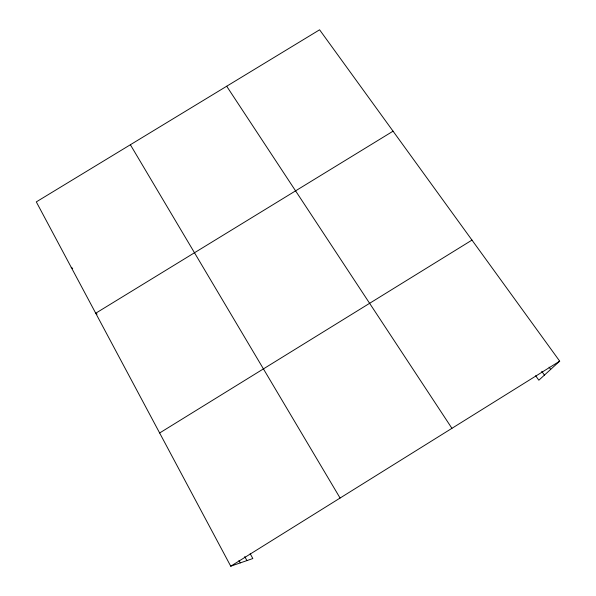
<?xml version="1.0" encoding="UTF-8"?>
<svg xmlns="http://www.w3.org/2000/svg" width="596" height="596" viewBox="0 0 596 596"><rect width="100%" height="100%" fill="white"/><g stroke="black" fill="none" stroke-linecap="round" stroke-linejoin="round"><path stroke-width="0.89" d="M250.178 553.662L252.838 558.541L230.741 566.2L36.304 201.888L319.598 29.8L559.696 361.154L538.836 380.211L535.648 375.726M230.741 566.2L559.696 361.154M159.639 432.979L471.98 240.099M393.055 131.18L95.725 313.228L97.111 314.114M71.229 267.328L72.697 268.409M549.072 367.151L550.682 369.393M541.734 371.323L544.431 375.1M226.689 86.234L451.932 428.323M130.375 144.746L340.085 498.04M244.747 556.575L246.923 560.598M238.981 560.434L240.3 562.885"/></g></svg>
